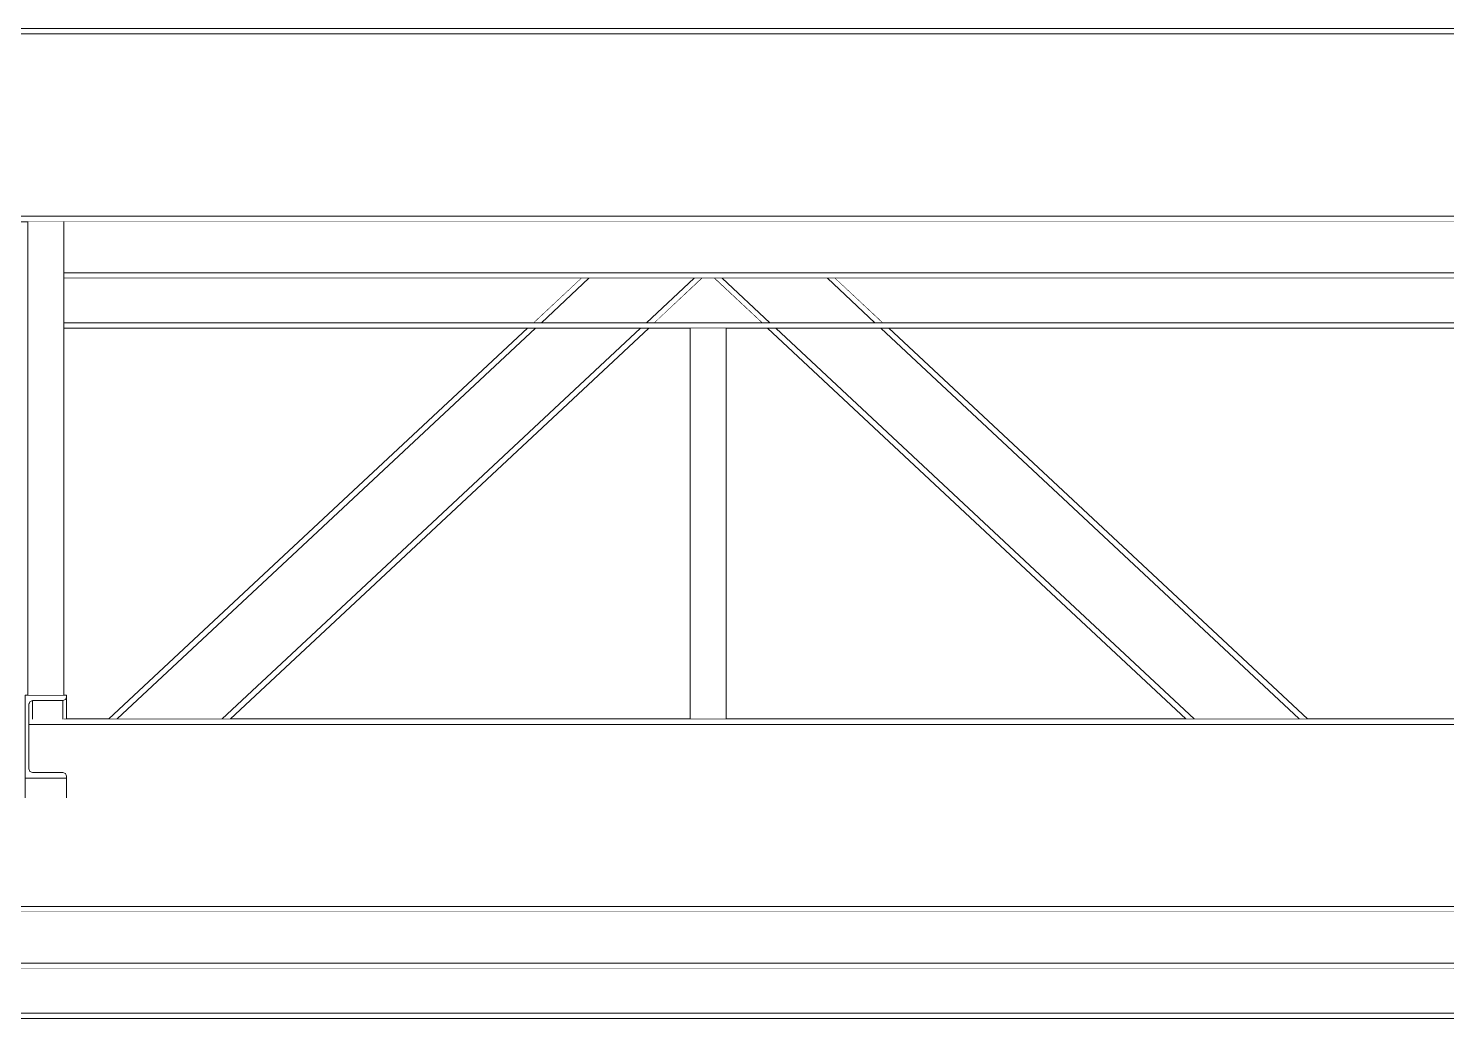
# Model space of a CAD drawing. Extents: x -18489 to 195597, y -1599 to 112111.
# Drawn here: x 7836.8 to 8093.8, y 28380.8 to 28560.1 of the extents above; entities that cross this region are included whole.
import ezdxf
from ezdxf.xclip import XClip

# ---------------------------------------------------------------- set-up
doc = ezdxf.new("R2010")
doc.units = 0
doc.header["$LTSCALE"] = 100
doc.header["$XCLIPFRAME"] = 2
doc.linetypes.add('188K-SM-07-F10-MECH-CR PIPE-Y2257103$0$X-S-FAB_SL ALL$0$Wipeout_Contour', pattern=[1, 0, -1])
for name, color, linetype in [('188K-SM-07-F10-MECH-CR PIPE-Y2257103$0$X-S-FAB_SL ALL$0$ASP_1', 1, 'Continuous'), ('188K-SM-07-F10-MECH-CR PIPE-Y2257103$0$X-S-FAB_SL ALL$0$Hattch', 7, 'Continuous'), ('188K-SM-07-F10-MECH-CR PIPE-Y2257103$0$X-S-FAB_SL ALL$0$S-TRUSS', 7, 'Continuous')]:
    doc.layers.add(name, color=color, linetype=linetype)

# ---------------------------------------------------------------- blocks, each defined once
blk = doc.blocks.new('188K-SM-07-F10-MECH-CR PIPE-Y2257103$0$X-S-FAB_SL ALL$0$剖面元素_919_3', base_point=(23061.26, -8263.06))
at = {"color": 254, "linetype": '188K-SM-07-F10-MECH-CR PIPE-Y2257103$0$X-S-FAB_SL ALL$0$Wipeout_Contour', "lineweight": 0, "ltscale": 253114.980548}
blk.add_wipeout([(30758.76, -6033.78), (30758.76, -6034.78), (31161.01, -6034.78), (31161.01, -6034.09), (31160.93, -6033.88), (31160.71, -6033.79), (31155.06, -6033.79), (31155.06, -6033.78)], dxfattribs=at).dxf.layer = '188K-SM-07-F10-MECH-CR PIPE-Y2257103$0$X-S-FAB_SL ALL$0$Hattch'
at = {"color": 254, "linetype": '188K-SM-07-F10-MECH-CR PIPE-Y2257103$0$X-S-FAB_SL ALL$0$Wipeout_Contour', "lineweight": 0, "ltscale": 254166.514569}
blk.add_wipeout([(30741.26, -6193.78), (31581.26, -6193.78), (31581.26, -6193.05), (31563.76, -6193.05), (31563.76, -6192.78), (30758.76, -6192.78), (30758.76, -6193.05), (30741.26, -6193.05)], dxfattribs=at).dxf.layer = '188K-SM-07-F10-MECH-CR PIPE-Y2257103$0$X-S-FAB_SL ALL$0$Hattch'
at = {"color": 254, "linetype": '188K-SM-07-F10-MECH-CR PIPE-Y2257103$0$X-S-FAB_SL ALL$0$Wipeout_Contour', "lineweight": 0, "ltscale": 761838.558871}
blk.add_wipeout([(30742.26, -6035.28), (30742.26, -6062.73), (30758.76, -6062.73), (30758.76, -6067.78), (31563.76, -6067.78), (31563.76, -6062.73), (31580.26, -6062.73), (31580.26, -6035.28), (31563.76, -6035.28), (31563.76, -6034.78), (31161.51, -6034.78), (31161.51, -6053.35), (31161.6, -6053.56), (31161.81, -6053.65), (31167.46, -6053.65), (31167.46, -6058.04), (31155.06, -6058.04), (31155.06, -6053.65), (31160.71, -6053.65), (31160.93, -6053.56), (31161.01, -6053.35), (31161.01, -6034.78), (30758.76, -6034.78), (30758.76, -6035.28)], dxfattribs=at).dxf.layer = '188K-SM-07-F10-MECH-CR PIPE-Y2257103$0$X-S-FAB_SL ALL$0$Hattch'
at = {"color": 254, "linetype": '188K-SM-07-F10-MECH-CR PIPE-Y2257103$0$X-S-FAB_SL ALL$0$Wipeout_Contour', "lineweight": 0, "ltscale": 1016512.658620444}
blk.add_wipeout([(30742.26, -6160.26), (30742.26, -6187.71), (30758.76, -6187.71), (30758.76, -6192.78), (31563.76, -6192.78), (31563.76, -6187.71), (31580.26, -6187.71), (31580.26, -6160.26), (31563.76, -6160.26), (31563.76, -6159.78), (31418.16, -6159.78), (31418.16, -6167.85), (31418.35, -6168.31), (31418.81, -6168.5), (31424.36, -6168.5), (31424.82, -6168.69), (31425.01, -6169.15), (31425.01, -6173.08), (31417.51, -6173.08), (31417.51, -6159.78), (30898.16, -6159.78), (30898.16, -6167.85), (30898.35, -6168.31), (30898.81, -6168.5), (30904.36, -6168.5), (30904.82, -6168.69), (30905.01, -6169.15), (30905.01, -6173.08), (30897.51, -6173.08), (30897.51, -6159.78), (30758.76, -6159.78), (30758.76, -6160.26)], dxfattribs=at).dxf.layer = '188K-SM-07-F10-MECH-CR PIPE-Y2257103$0$X-S-FAB_SL ALL$0$Hattch'
at = {"layer": '188K-SM-07-F10-MECH-CR PIPE-Y2257103$0$X-S-FAB_SL ALL$0$S-TRUSS', "color": 8, "lineweight": 0}
for p, q in [((31155.06, -6033.78), (30758.76, -6033.78)), ((31161.01, -6034.78), (30758.76, -6034.78)), ((31160.71, -6033.78), (31155.06, -6033.78)), ((30758.76, -6192.78), (31563.76, -6192.78)), ((30741.26, -6193.78), (31581.26, -6193.78))]:
    blk.add_line(p, q, dxfattribs=at)
at = {"color": 254, "linetype": '188K-SM-07-F10-MECH-CR PIPE-Y2257103$0$X-S-FAB_SL ALL$0$Wipeout_Contour', "lineweight": 0, "ltscale": 253973.464068}
blk.add_wipeout([(30749.26, -6068.78), (31573.26, -6068.78), (31573.26, -6068.07), (31563.76, -6068.07), (31563.76, -6067.78), (30758.76, -6067.78), (30758.76, -6068.07), (30749.26, -6068.07)], dxfattribs=at).dxf.layer = '188K-SM-07-F10-MECH-CR PIPE-Y2257103$0$X-S-FAB_SL ALL$0$Hattch'
at = {"color": 254, "linetype": '188K-SM-07-F10-MECH-CR PIPE-Y2257103$0$X-S-FAB_SL ALL$0$Wipeout_Contour', "lineweight": 0, "ltscale": 253082.348824}
blk.add_wipeout([(30898.16, -6159.49), (30898.16, -6159.78), (31417.51, -6159.78), (31417.51, -6158.78), (30904.51, -6158.78), (30904.36, -6158.84), (30898.81, -6158.84), (30898.35, -6159.03)], dxfattribs=at).dxf.layer = '188K-SM-07-F10-MECH-CR PIPE-Y2257103$0$X-S-FAB_SL ALL$0$Hattch'
at = {"layer": '188K-SM-07-F10-MECH-CR PIPE-Y2257103$0$X-S-FAB_SL ALL$0$S-TRUSS', "color": 8, "lineweight": 0}
for p, q in [((31563.76, -6067.78), (30758.76, -6067.78)), ((31429.84, -6068.78), (30892.69, -6068.78)), ((30904.51, -6158.78), (31417.51, -6158.78)), ((30898.16, -6159.78), (31417.51, -6159.78))]:
    blk.add_line(p, q, dxfattribs=at)
blk = doc.blocks.new('188K-SM-07-F10-MECH-CR PIPE-Y2257103$0$X-S-FAB_SL ALL$0$剖面元素_922_3', base_point=(23061.26, -8263.06))
at = {"color": 254, "linetype": '188K-SM-07-F10-MECH-CR PIPE-Y2257103$0$X-S-FAB_SL ALL$0$Wipeout_Contour', "lineweight": 0, "ltscale": 126990.583895}
blk.add_wipeout([(30904.51, -6068.78), (30904.51, -6078.02), (31418.01, -6078.02), (31418.01, -6068.78)], dxfattribs=at).dxf.layer = '188K-SM-07-F10-MECH-CR PIPE-Y2257103$0$X-S-FAB_SL ALL$0$Hattch'
at = {"color": 254, "linetype": '188K-SM-07-F10-MECH-CR PIPE-Y2257103$0$X-S-FAB_SL ALL$0$Wipeout_Contour', "lineweight": 0, "ltscale": 254182.245996}
blk.add_wipeout([(30741.26, -6204.02), (31581.26, -6204.02), (31581.26, -6203.12), (31563.76, -6203.12), (31563.76, -6203.02), (30758.76, -6203.02), (30758.76, -6203.12), (30741.26, -6203.12)], dxfattribs=at).dxf.layer = '188K-SM-07-F10-MECH-CR PIPE-Y2257103$0$X-S-FAB_SL ALL$0$Hattch'
at = {"color": 254, "linetype": '188K-SM-07-F10-MECH-CR PIPE-Y2257103$0$X-S-FAB_SL ALL$0$Wipeout_Contour', "lineweight": 0, "ltscale": 126994.501866}
blk.add_wipeout([(30904.51, -6079.02), (31418.01, -6079.02), (31418.01, -6078.02), (30904.51, -6078.02)], dxfattribs=at).dxf.layer = '188K-SM-07-F10-MECH-CR PIPE-Y2257103$0$X-S-FAB_SL ALL$0$Hattch'
at = {"color": 254, "linetype": '188K-SM-07-F10-MECH-CR PIPE-Y2257103$0$X-S-FAB_SL ALL$0$Wipeout_Contour', "lineweight": 0, "ltscale": 159253.255963}
blk.add_wipeout([(30758.76, -6193.78), (30758.76, -6203.02), (31563.76, -6203.02), (31563.76, -6197.03), (31563.76, -6193.78)], dxfattribs=at).dxf.layer = '188K-SM-07-F10-MECH-CR PIPE-Y2257103$0$X-S-FAB_SL ALL$0$Hattch'
at = {"layer": '188K-SM-07-F10-MECH-CR PIPE-Y2257103$0$X-S-FAB_SL ALL$0$S-TRUSS', "color": 8, "lineweight": 0}
for p, q in [((31418.01, -6078.02), (30904.51, -6078.02)), ((31418.01, -6079.02), (30904.51, -6079.02)), ((30758.76, -6203.02), (31563.76, -6203.02)), ((30741.26, -6204.02), (31581.26, -6204.02))]:
    blk.add_line(p, q, dxfattribs=at)
blk = doc.blocks.new('188K-SM-07-F10-MECH-CR PIPE-Y2257103$0$X-S-FAB_SL ALL$0$剖面元素_1529_3', base_point=(23061.26, -8263.06))
at = {"color": 254, "linetype": '188K-SM-07-F10-MECH-CR PIPE-Y2257103$0$X-S-FAB_SL ALL$0$Wipeout_Contour', "lineweight": 0, "ltscale": 126024.401863}
blk.add_wipeout([(30898.35, -6155.68), (30898.35, -6159.03), (30898.81, -6158.84), (30898.81, -6155.49)], dxfattribs=at).dxf.layer = '188K-SM-07-F10-MECH-CR PIPE-Y2257103$0$X-S-FAB_SL ALL$0$Hattch'
at = {"color": 254, "linetype": '188K-SM-07-F10-MECH-CR PIPE-Y2257103$0$X-S-FAB_SL ALL$0$Wipeout_Contour', "lineweight": 0, "ltscale": 126049.012627}
blk.add_wipeout([(30904.82, -6158.78), (30905.01, -6158.78), (30905.01, -6154.84), (30904.82, -6155.3)], dxfattribs=at).dxf.layer = '188K-SM-07-F10-MECH-CR PIPE-Y2257103$0$X-S-FAB_SL ALL$0$Hattch'
at = {"color": 254, "linetype": '188K-SM-07-F10-MECH-CR PIPE-Y2257103$0$X-S-FAB_SL ALL$0$Wipeout_Contour', "lineweight": 0, "ltscale": 126045.893691}
blk.add_wipeout([(30897.51, -6169.5), (30897.51, -6173.08), (30905.01, -6173.08), (30905.01, -6169.5)], dxfattribs=at).dxf.layer = '188K-SM-07-F10-MECH-CR PIPE-Y2257103$0$X-S-FAB_SL ALL$0$Hattch'
at = {"layer": '188K-SM-07-F10-MECH-CR PIPE-Y2257103$0$X-S-FAB_SL ALL$0$S-TRUSS', "color": 8, "lineweight": 0}
for p, q in [((30897.51, -6169.5), (30897.51, -6173.08)), ((30905.01, -6169.5), (30905.01, -6173.08))]:
    blk.add_line(p, q, dxfattribs=at)
at = {"layer": '188K-SM-07-F10-MECH-CR PIPE-Y2257103$0$X-S-FAB_SL ALL$0$S-TRUSS', "color": 2, "lineweight": 0}
blk.add_line((30905.01, -6169.5), (30897.51, -6169.5), dxfattribs=at)
at = {"layer": '188K-SM-07-F10-MECH-CR PIPE-Y2257103$0$X-S-FAB_SL ALL$0$S-TRUSS', "color": 2, "lineweight": 0, "flags": 128}
for points in [[(30898.35, -6168.31), (30898.81, -6168.5), (30904.36, -6168.5), (30904.82, -6168.69)], [(30904.82, -6168.69), (30905.01, -6169.15), (30905.01, -6169.5)]]:
    blk.add_lwpolyline(points, dxfattribs=at)
at = {"color": 254, "linetype": '188K-SM-07-F10-MECH-CR PIPE-Y2257103$0$X-S-FAB_SL ALL$0$Wipeout_Contour', "lineweight": 0, "ltscale": 126023.381144}
blk.add_wipeout([(30898.35, -6155.68), (30898.16, -6156.14), (30898.16, -6159.49), (30898.35, -6159.03)], dxfattribs=at).dxf.layer = '188K-SM-07-F10-MECH-CR PIPE-Y2257103$0$X-S-FAB_SL ALL$0$Hattch'
at = {"color": 254, "linetype": '188K-SM-07-F10-MECH-CR PIPE-Y2257103$0$X-S-FAB_SL ALL$0$Wipeout_Contour', "lineweight": 0, "ltscale": 157560.344762}
blk.add_wipeout([(30904.82, -6155.3), (30904.36, -6155.49), (30904.36, -6158.84), (30904.51, -6158.78), (30904.82, -6158.78)], dxfattribs=at).dxf.layer = '188K-SM-07-F10-MECH-CR PIPE-Y2257103$0$X-S-FAB_SL ALL$0$Hattch'
at = {"layer": '188K-SM-07-F10-MECH-CR PIPE-Y2257103$0$X-S-FAB_SL ALL$0$S-TRUSS', "color": 2, "lineweight": 0}
blk.add_line((30897.51, -6154.49), (30897.51, -6169.5), dxfattribs=at)
at = {"color": 254, "linetype": '188K-SM-07-F10-MECH-CR PIPE-Y2257103$0$X-S-FAB_SL ALL$0$Wipeout_Contour', "lineweight": 0, "ltscale": 126036.114967}
blk.add_wipeout([(30898.81, -6155.49), (30898.81, -6158.84), (30904.36, -6158.84), (30904.36, -6155.49)], dxfattribs=at).dxf.layer = '188K-SM-07-F10-MECH-CR PIPE-Y2257103$0$X-S-FAB_SL ALL$0$Hattch'
at = {"layer": '188K-SM-07-F10-MECH-CR PIPE-Y2257103$0$X-S-FAB_SL ALL$0$S-TRUSS', "color": 2, "lineweight": 0}
blk.add_line((30905.01, -6154.49), (30897.51, -6154.49), dxfattribs=at)
at = {"layer": '188K-SM-07-F10-MECH-CR PIPE-Y2257103$0$X-S-FAB_SL ALL$0$S-TRUSS', "color": 8, "lineweight": 0}
for p, q in [((30898.81, -6155.49), (30898.81, -6158.84)), ((30904.36, -6155.49), (30904.36, -6158.84)), ((30905.01, -6154.84), (30905.01, -6158.78))]:
    blk.add_line(p, q, dxfattribs=at)
at = {"layer": '188K-SM-07-F10-MECH-CR PIPE-Y2257103$0$X-S-FAB_SL ALL$0$S-TRUSS', "color": 2, "lineweight": 0, "flags": 128}
for points in [[(30905.01, -6154.49), (30905.01, -6154.84), (30904.82, -6155.3)], [(30898.35, -6155.68), (30898.16, -6156.14), (30898.16, -6167.85), (30898.35, -6168.31)], [(30904.82, -6155.3), (30904.36, -6155.49), (30898.81, -6155.49), (30898.35, -6155.68)]]:
    blk.add_lwpolyline(points, dxfattribs=at)
blk = doc.blocks.new('188K-SM-07-F10-MECH-CR PIPE-Y2257103$0$X-S-FAB_SL ALL$0$剖面元素_1702_3', base_point=(23061.26, -8263.06))
at = {"color": 254, "linetype": '188K-SM-07-F10-MECH-CR PIPE-Y2257103$0$X-S-FAB_SL ALL$0$Wipeout_Contour', "lineweight": 0, "ltscale": 126552.798178}
blk.add_wipeout([(31044.32, -6079.02), (31042.86, -6079.02), (31051.48, -6087.06), (31052.95, -6087.06)], dxfattribs=at).dxf.layer = '188K-SM-07-F10-MECH-CR PIPE-Y2257103$0$X-S-FAB_SL ALL$0$Hattch'
at = {"color": 254, "linetype": '188K-SM-07-F10-MECH-CR PIPE-Y2257103$0$X-S-FAB_SL ALL$0$Wipeout_Contour', "lineweight": 0, "ltscale": 126257.966582}
blk.add_wipeout([(30988.51, -6088.06), (30946.15, -6127.58), (30946.83, -6128.31), (30989.97, -6088.06)], dxfattribs=at).dxf.layer = '188K-SM-07-F10-MECH-CR PIPE-Y2257103$0$X-S-FAB_SL ALL$0$Hattch'
at = {"color": 254, "linetype": '188K-SM-07-F10-MECH-CR PIPE-Y2257103$0$X-S-FAB_SL ALL$0$Wipeout_Contour', "lineweight": 0, "ltscale": 126343.667317}
blk.add_wipeout([(30998.2, -6079.02), (30989.58, -6087.06), (30991.05, -6087.06), (30999.67, -6079.02)], dxfattribs=at).dxf.layer = '188K-SM-07-F10-MECH-CR PIPE-Y2257103$0$X-S-FAB_SL ALL$0$Hattch'
at = {"color": 254, "linetype": '188K-SM-07-F10-MECH-CR PIPE-Y2257103$0$X-S-FAB_SL ALL$0$Wipeout_Contour', "lineweight": 0, "ltscale": 126677.054992}
blk.add_wipeout([(31052.55, -6088.06), (31095.7, -6128.31), (31096.38, -6127.58), (31054.02, -6088.06)], dxfattribs=at).dxf.layer = '188K-SM-07-F10-MECH-CR PIPE-Y2257103$0$X-S-FAB_SL ALL$0$Hattch'
at = {"color": 254, "linetype": '188K-SM-07-F10-MECH-CR PIPE-Y2257103$0$X-S-FAB_SL ALL$0$Wipeout_Contour', "lineweight": 0, "ltscale": 126512.516833}
blk.add_wipeout([(31042.86, -6079.02), (31023.8, -6079.02), (31032.42, -6087.06), (31051.48, -6087.06)], dxfattribs=at).dxf.layer = '188K-SM-07-F10-MECH-CR PIPE-Y2257103$0$X-S-FAB_SL ALL$0$Hattch'
at = {"color": 254, "linetype": '188K-SM-07-F10-MECH-CR PIPE-Y2257103$0$X-S-FAB_SL ALL$0$Wipeout_Contour', "lineweight": 0, "ltscale": 126289.573062}
blk.add_wipeout([(30946.83, -6128.31), (30955.7, -6137.82), (31009.03, -6088.06), (30989.97, -6088.06)], dxfattribs=at).dxf.layer = '188K-SM-07-F10-MECH-CR PIPE-Y2257103$0$X-S-FAB_SL ALL$0$Hattch'
at = {"color": 254, "linetype": '188K-SM-07-F10-MECH-CR PIPE-Y2257103$0$X-S-FAB_SL ALL$0$Wipeout_Contour', "lineweight": 0, "ltscale": 126383.947271}
blk.add_wipeout([(30999.67, -6079.02), (30991.05, -6087.06), (31010.1, -6087.06), (31018.73, -6079.02)], dxfattribs=at).dxf.layer = '188K-SM-07-F10-MECH-CR PIPE-Y2257103$0$X-S-FAB_SL ALL$0$Hattch'
at = {"color": 254, "linetype": '188K-SM-07-F10-MECH-CR PIPE-Y2257103$0$X-S-FAB_SL ALL$0$Wipeout_Contour', "lineweight": 0, "ltscale": 126649.350089}
blk.add_wipeout([(31033.5, -6088.06), (31086.83, -6137.82), (31095.7, -6128.31), (31052.55, -6088.06)], dxfattribs=at).dxf.layer = '188K-SM-07-F10-MECH-CR PIPE-Y2257103$0$X-S-FAB_SL ALL$0$Hattch'
at = {"color": 254, "linetype": '188K-SM-07-F10-MECH-CR PIPE-Y2257103$0$X-S-FAB_SL ALL$0$Wipeout_Contour', "lineweight": 0, "ltscale": 126136.653201}
blk.add_wipeout([(30946.15, -6127.58), (30912.7, -6158.78), (30914.17, -6158.78), (30946.83, -6128.31)], dxfattribs=at).dxf.layer = '188K-SM-07-F10-MECH-CR PIPE-Y2257103$0$X-S-FAB_SL ALL$0$Hattch'
at = {"color": 254, "linetype": '188K-SM-07-F10-MECH-CR PIPE-Y2257103$0$X-S-FAB_SL ALL$0$Wipeout_Contour', "lineweight": 0, "ltscale": 126472.235305}
blk.add_wipeout([(31022.33, -6079.02), (31030.96, -6087.06), (31032.42, -6087.06), (31023.8, -6079.02)], dxfattribs=at).dxf.layer = '188K-SM-07-F10-MECH-CR PIPE-Y2257103$0$X-S-FAB_SL ALL$0$Hattch'
at = {"color": 254, "linetype": '188K-SM-07-F10-MECH-CR PIPE-Y2257103$0$X-S-FAB_SL ALL$0$Wipeout_Contour', "lineweight": 0, "ltscale": 126320.957231}
blk.add_wipeout([(30955.7, -6137.82), (30956.38, -6138.55), (31010.5, -6088.06), (31009.03, -6088.06)], dxfattribs=at).dxf.layer = '188K-SM-07-F10-MECH-CR PIPE-Y2257103$0$X-S-FAB_SL ALL$0$Hattch'
at = {"color": 254, "linetype": '188K-SM-07-F10-MECH-CR PIPE-Y2257103$0$X-S-FAB_SL ALL$0$Wipeout_Contour', "lineweight": 0, "ltscale": 126853.189191}
blk.add_wipeout([(31096.38, -6127.58), (31095.7, -6128.31), (31128.36, -6158.78), (31129.83, -6158.78)], dxfattribs=at).dxf.layer = '188K-SM-07-F10-MECH-CR PIPE-Y2257103$0$X-S-FAB_SL ALL$0$Hattch'
at = {"layer": '188K-SM-07-F10-MECH-CR PIPE-Y2257103$0$X-S-FAB_SL ALL$0$S-TRUSS', "color": 8, "lineweight": 0}
for p, q in [((30998.2, -6079.02), (30989.58, -6087.06)), ((30999.67, -6079.02), (30991.05, -6087.06))]:
    blk.add_line(p, q, dxfattribs=at)
at = {"color": 254, "linetype": '188K-SM-07-F10-MECH-CR PIPE-Y2257103$0$X-S-FAB_SL ALL$0$Wipeout_Contour', "lineweight": 0, "ltscale": 126424.227052}
blk.add_wipeout([(31018.73, -6079.02), (31010.1, -6087.06), (31011.57, -6087.06), (31020.19, -6079.02)], dxfattribs=at).dxf.layer = '188K-SM-07-F10-MECH-CR PIPE-Y2257103$0$X-S-FAB_SL ALL$0$Hattch'
at = {"color": 254, "linetype": '188K-SM-07-F10-MECH-CR PIPE-Y2257103$0$X-S-FAB_SL ALL$0$Wipeout_Contour', "lineweight": 0, "ltscale": 126622.002573}
blk.add_wipeout([(31032.03, -6088.06), (31086.15, -6138.55), (31086.83, -6137.82), (31033.5, -6088.06)], dxfattribs=at).dxf.layer = '188K-SM-07-F10-MECH-CR PIPE-Y2257103$0$X-S-FAB_SL ALL$0$Hattch'
at = {"color": 254, "linetype": '188K-SM-07-F10-MECH-CR PIPE-Y2257103$0$X-S-FAB_SL ALL$0$Wipeout_Contour', "lineweight": 0, "ltscale": 126167.977463}
blk.add_wipeout([(30946.83, -6128.31), (30914.17, -6158.78), (30933.22, -6158.78), (30955.7, -6137.82)], dxfattribs=at).dxf.layer = '188K-SM-07-F10-MECH-CR PIPE-Y2257103$0$X-S-FAB_SL ALL$0$Hattch'
at = {"layer": '188K-SM-07-F10-MECH-CR PIPE-Y2257103$0$X-S-FAB_SL ALL$0$S-TRUSS', "color": 8, "lineweight": 0}
for p, q in [((31018.73, -6079.02), (31010.1, -6087.06)), ((31020.19, -6079.02), (31011.57, -6087.06)), ((31030.96, -6087.06), (31022.33, -6079.02)), ((31032.42, -6087.06), (31023.8, -6079.02)), ((31051.48, -6087.06), (31042.86, -6079.02)), ((31052.95, -6087.06), (31044.32, -6079.02)), ((30988.51, -6088.06), (30946.15, -6127.58)), ((30989.97, -6088.06), (30946.83, -6128.31))]:
    blk.add_line(p, q, dxfattribs=at)
at = {"color": 254, "linetype": '188K-SM-07-F10-MECH-CR PIPE-Y2257103$0$X-S-FAB_SL ALL$0$Wipeout_Contour', "lineweight": 0, "ltscale": 126825.941789}
blk.add_wipeout([(31086.83, -6137.82), (31109.3, -6158.78), (31128.36, -6158.78), (31095.7, -6128.31)], dxfattribs=at).dxf.layer = '188K-SM-07-F10-MECH-CR PIPE-Y2257103$0$X-S-FAB_SL ALL$0$Hattch'
at = {"color": 254, "linetype": '188K-SM-07-F10-MECH-CR PIPE-Y2257103$0$X-S-FAB_SL ALL$0$Wipeout_Contour', "lineweight": 0, "ltscale": 126199.617004}
blk.add_wipeout([(30933.22, -6158.78), (30934.69, -6158.78), (30956.38, -6138.55), (30955.7, -6137.82)], dxfattribs=at).dxf.layer = '188K-SM-07-F10-MECH-CR PIPE-Y2257103$0$X-S-FAB_SL ALL$0$Hattch'
at = {"layer": '188K-SM-07-F10-MECH-CR PIPE-Y2257103$0$X-S-FAB_SL ALL$0$S-TRUSS', "color": 8, "lineweight": 0}
for p, q in [((31009.03, -6088.06), (30955.7, -6137.82)), ((31010.5, -6088.06), (30956.38, -6138.55)), ((31095.7, -6128.31), (31052.55, -6088.06)), ((31096.38, -6127.58), (31054.02, -6088.06)), ((30946.15, -6127.58), (30912.7, -6158.78)), ((30946.83, -6128.31), (30914.17, -6158.78)), ((30955.7, -6137.82), (30933.22, -6158.78)), ((30956.38, -6138.55), (30934.69, -6158.78))]:
    blk.add_line(p, q, dxfattribs=at)
at = {"color": 254, "linetype": '188K-SM-07-F10-MECH-CR PIPE-Y2257103$0$X-S-FAB_SL ALL$0$Wipeout_Contour', "lineweight": 0, "ltscale": 126798.159163}
blk.add_wipeout([(31086.83, -6137.82), (31086.15, -6138.55), (31107.84, -6158.78), (31109.3, -6158.78)], dxfattribs=at).dxf.layer = '188K-SM-07-F10-MECH-CR PIPE-Y2257103$0$X-S-FAB_SL ALL$0$Hattch'
at = {"layer": '188K-SM-07-F10-MECH-CR PIPE-Y2257103$0$X-S-FAB_SL ALL$0$S-TRUSS', "color": 8, "lineweight": 0}
for p, q in [((31086.15, -6138.55), (31032.03, -6088.06)), ((31086.83, -6137.82), (31033.5, -6088.06)), ((31128.36, -6158.78), (31095.7, -6128.31)), ((31129.83, -6158.78), (31096.38, -6127.58)), ((31107.84, -6158.78), (31086.15, -6138.55)), ((31109.3, -6158.78), (31086.83, -6137.82))]:
    blk.add_line(p, q, dxfattribs=at)
blk = doc.blocks.new('188K-SM-07-F10-MECH-CR PIPE-Y2257103$0$X-S-FAB_SL ALL$0$剖面元素_1703_3', base_point=(23061.26, -8263.06))
at = {"color": 254, "linetype": '188K-SM-07-F10-MECH-CR PIPE-Y2257103$0$X-S-FAB_SL ALL$0$Wipeout_Contour', "lineweight": 0, "ltscale": 126165.481913}
blk.add_wipeout([(30904.51, -6079.02), (30904.51, -6087.06), (30989.58, -6087.06), (30998.2, -6079.02)], dxfattribs=at).dxf.layer = '188K-SM-07-F10-MECH-CR PIPE-Y2257103$0$X-S-FAB_SL ALL$0$Hattch'
at = {"color": 254, "linetype": '188K-SM-07-F10-MECH-CR PIPE-Y2257103$0$X-S-FAB_SL ALL$0$Wipeout_Contour', "lineweight": 0, "ltscale": 126448.231223}
blk.add_wipeout([(31020.19, -6079.02), (31011.57, -6087.06), (31030.96, -6087.06), (31022.33, -6079.02)], dxfattribs=at).dxf.layer = '188K-SM-07-F10-MECH-CR PIPE-Y2257103$0$X-S-FAB_SL ALL$0$Hattch'
at = {"color": 254, "linetype": '188K-SM-07-F10-MECH-CR PIPE-Y2257103$0$X-S-FAB_SL ALL$0$Wipeout_Contour', "lineweight": 0, "ltscale": 126997.841681}
blk.add_wipeout([(31044.32, -6079.02), (31052.95, -6087.06), (31269.58, -6087.06), (31278.2, -6079.02)], dxfattribs=at).dxf.layer = '188K-SM-07-F10-MECH-CR PIPE-Y2257103$0$X-S-FAB_SL ALL$0$Hattch'
at = {"color": 254, "linetype": '188K-SM-07-F10-MECH-CR PIPE-Y2257103$0$X-S-FAB_SL ALL$0$Wipeout_Contour', "lineweight": 0, "ltscale": 250903.369225}
blk.add_wipeout([(29936.26, -6213.06), (31546.26, -6213.06), (31546.26, -6212.06), (30758.76, -6212.06), (30758.76, -6212.87), (30723.76, -6212.87), (30723.76, -6212.06), (29936.26, -6212.06)], dxfattribs=at).dxf.layer = '188K-SM-07-F10-MECH-CR PIPE-Y2257103$0$X-S-FAB_SL ALL$0$Hattch'
at = {"color": 254, "linetype": '188K-SM-07-F10-MECH-CR PIPE-Y2257103$0$X-S-FAB_SL ALL$0$Wipeout_Contour', "lineweight": 0, "ltscale": 127001.433707}
blk.add_wipeout([(30904.51, -6087.06), (30904.51, -6088.06), (31418.01, -6088.06), (31418.01, -6087.06)], dxfattribs=at).dxf.layer = '188K-SM-07-F10-MECH-CR PIPE-Y2257103$0$X-S-FAB_SL ALL$0$Hattch'
at = {"color": 254, "linetype": '188K-SM-07-F10-MECH-CR PIPE-Y2257103$0$X-S-FAB_SL ALL$0$Wipeout_Contour', "lineweight": 0, "ltscale": 413018.624096}
blk.add_wipeout([(30758.76, -6212.06), (31546.26, -6212.06), (31546.26, -6204.02), (31446.2, -6204.02), (31441.26, -6208.62), (31436.33, -6204.02), (31166.2, -6204.02), (31161.26, -6208.62), (31156.33, -6204.02), (30886.2, -6204.02), (30881.26, -6208.62), (30876.33, -6204.02), (30758.76, -6204.02)], dxfattribs=at).dxf.layer = '188K-SM-07-F10-MECH-CR PIPE-Y2257103$0$X-S-FAB_SL ALL$0$Hattch'
at = {"layer": '188K-SM-07-F10-MECH-CR PIPE-Y2257103$0$X-S-FAB_SL ALL$0$S-TRUSS', "color": 8, "lineweight": 0}
for p, q in [((31418.01, -6087.06), (30904.51, -6087.06)), ((31418.01, -6088.06), (30904.51, -6088.06)), ((29936.26, -6213.06), (31546.26, -6213.06)), ((30758.76, -6212.06), (31546.26, -6212.06))]:
    blk.add_line(p, q, dxfattribs=at)
blk = doc.blocks.new('188K-SM-07-F10-MECH-CR PIPE-Y2257103$0$X-S-FAB_SL ALL$0$剖面元素_1705_3', base_point=(23061.26, -8263.06))
at = {"color": 254, "linetype": '188K-SM-07-F10-MECH-CR PIPE-Y2257103$0$X-S-FAB_SL ALL$0$Wipeout_Contour', "lineweight": 0, "ltscale": 126479.487314}
blk.add_wipeout([(31018.01, -6088.06), (31018.01, -6158.78), (31024.51, -6158.78), (31024.51, -6088.06)], dxfattribs=at).dxf.layer = '188K-SM-07-F10-MECH-CR PIPE-Y2257103$0$X-S-FAB_SL ALL$0$Hattch'
at = {"layer": '188K-SM-07-F10-MECH-CR PIPE-Y2257103$0$X-S-FAB_SL ALL$0$S-TRUSS', "color": 8, "lineweight": 0}
for p, q in [((31018.01, -6158.78), (31018.01, -6088.06)), ((31024.51, -6158.78), (31024.51, -6088.06))]:
    blk.add_line(p, q, dxfattribs=at)
blk = doc.blocks.new('188K-SM-07-F10-MECH-CR PIPE-Y2257103$0$X-S-FAB_SL ALL$0$剖面元素_2003_3', base_point=(23061.26, -8263.06))
at = {"color": 254, "linetype": '188K-SM-07-F10-MECH-CR PIPE-Y2257103$0$X-S-FAB_SL ALL$0$Wipeout_Contour', "lineweight": 0, "ltscale": 125999.490699}
blk.add_wipeout([(30898.01, -6154.49), (30904.51, -6154.49), (30904.51, -6068.78), (30898.01, -6068.78)], dxfattribs=at).dxf.layer = '188K-SM-07-F10-MECH-CR PIPE-Y2257103$0$X-S-FAB_SL ALL$0$Hattch'
at = {"layer": '188K-SM-07-F10-MECH-CR PIPE-Y2257103$0$X-S-FAB_SL ALL$0$S-TRUSS', "color": 8, "lineweight": 0}
for p, q in [((30898.01, -6154.49), (30898.01, -6068.78)), ((30904.51, -6154.49), (30904.51, -6068.78))]:
    blk.add_line(p, q, dxfattribs=at)
blk = doc.blocks.new('188K-SM-07-F10-MECH-CR PIPE-Y2257103$0$X-S-FAB_SL ALL$0$A$C2e9ab586')
at = {"layer": '188K-SM-07-F10-MECH-CR PIPE-Y2257103$0$X-S-FAB_SL ALL$0$S-TRUSS', "lineweight": 0}
blk.add_blockref('188K-SM-07-F10-MECH-CR PIPE-Y2257103$0$X-S-FAB_SL ALL$0$剖面元素_919_3', (-28106.39, 285), dxfattribs=at)
blk.add_blockref('188K-SM-07-F10-MECH-CR PIPE-Y2257103$0$X-S-FAB_SL ALL$0$剖面元素_922_3', (-28106.39, 285), dxfattribs=at)
blk.add_blockref('188K-SM-07-F10-MECH-CR PIPE-Y2257103$0$X-S-FAB_SL ALL$0$剖面元素_1529_3', (-28106.39, 285), dxfattribs=at)
blk.add_blockref('188K-SM-07-F10-MECH-CR PIPE-Y2257103$0$X-S-FAB_SL ALL$0$剖面元素_1702_3', (-28106.39, 285), dxfattribs=at)
blk.add_blockref('188K-SM-07-F10-MECH-CR PIPE-Y2257103$0$X-S-FAB_SL ALL$0$剖面元素_1703_3', (-28106.39, 285), dxfattribs=at)
for name in ['188K-SM-07-F10-MECH-CR PIPE-Y2257103$0$X-S-FAB_SL ALL$0$剖面元素_2003_3', '188K-SM-07-F10-MECH-CR PIPE-Y2257103$0$X-S-FAB_SL ALL$0$剖面元素_1705_3']:
    blk.add_blockref(name, (-28106.39, 285), dxfattribs=at)
blk = doc.blocks.new('188K-SM-07-F10-MECH-CR PIPE-Y2257103$0$X-S-FAB_SL ALL')
at = {"layer": '188K-SM-07-F10-MECH-CR PIPE-Y2257103$0$X-S-FAB_SL ALL$0$ASP_1'}
blk.add_blockref('188K-SM-07-F10-MECH-CR PIPE-Y2257103$0$X-S-FAB_SL ALL$0$A$C2e9ab586', (23632.864, -73288.977), dxfattribs=at)
blk = doc.blocks.new('188K-SM-07-F10-MECH-CR PIPE-Y2257103')
ref = blk.add_blockref('188K-SM-07-F10-MECH-CR PIPE-Y2257103$0$X-S-FAB_SL ALL', (4473.521, 99334.763))
XClip(ref).set_block_clipping_path([(-7553.4648570136, -75341.9369645483), (24026.2025623869, -67725.7696244382)])

msp = doc.modelspace()

# ---------------------------------------------------------------- block references
msp.add_blockref('188K-SM-07-F10-MECH-CR PIPE-Y2257103', (0, 0))

doc.saveas('drawing.dxf')
